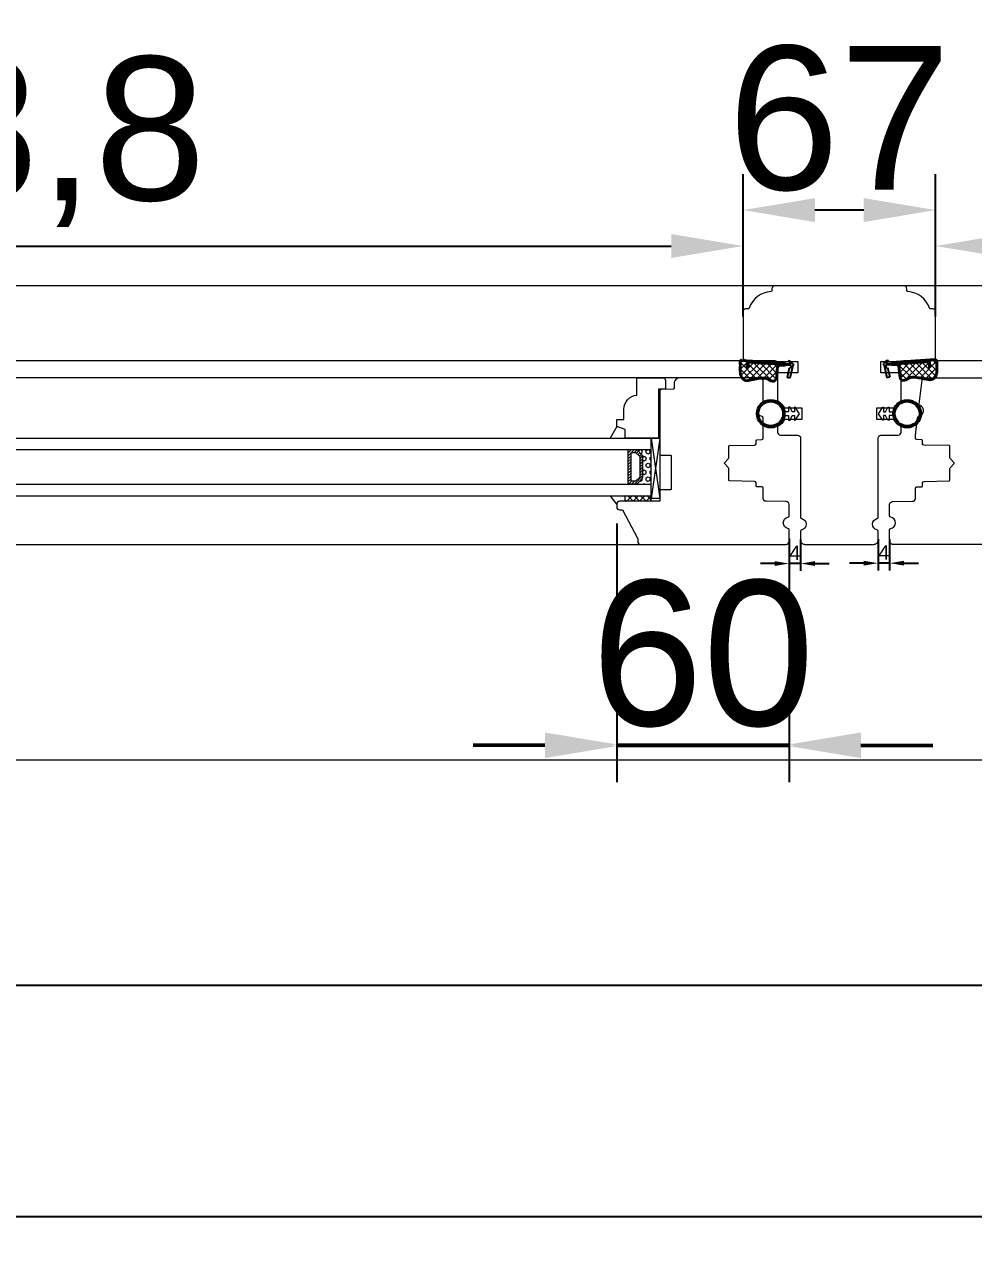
# Model space of a CAD drawing. Header units: millimetres. Extents: x 0 to 182016, y 11 to 3710.
# Drawn here: x 51338.1 to 51668.4, y 397.1 to 824.6 of the extents above; entities that cross this region are included whole.
import ezdxf

# ---------------------------------------------------------------- set-up
doc = ezdxf.new("R2010")
doc.units = ezdxf.units.MM
for name, color, linetype, lineweight in [('Matmenys', 10, 'Continuous', 20), ('OTHER', 251, 'Continuous', 13), ('Stakta', 7, 'Continuous', 25), ('Testinės profilio linijos', 7, 'Continuous', 5)]:
    doc.layers.add(name, color=color, linetype=linetype, lineweight=lineweight)
doc.layers.add('Stiklo paketas', color=7, linetype='Continuous')
doc.styles.get("Standard").update_dxf_attribs({"font": 'arial.ttf'})
doc.dimstyles.new('2', dxfattribs={"dimscale": 2, "dimtxt": 2.5, "dimasz": 2.5, "dimexe": 1.25, "dimexo": 0.625, "dimtad": 1, "dimtxsty": 'Standard', "dimcen": 2.5, "dimadec": 0, "dimazin": 0, "dimtfac": 1, "dimtmove": 0, "dimatfit": 3, "dimfxl": 1, "dimarcsym": 0})
doc.dimstyles.new('Padidinti matmenys', dxfattribs={"dimscale": 10, "dimtxt": 5, "dimasz": 2.5, "dimexe": 1.25, "dimexo": 0.625, "dimtad": 1, "dimdec": 1, "dimtxsty": 'Standard', "dimcen": 2.5, "dimadec": 0, "dimazin": 0, "dimtfac": 1, "dimtdec": 1, "dimtmove": 0, "dimatfit": 3, "dimfxl": 1, "dimarcsym": 0})

# ---------------------------------------------------------------- blocks, each defined once
blk = doc.blocks.new('*D1500')
at = {"color": 0, "lineweight": -2, "transparency": 16777216}
for p, q in [((51039.49, 730.85), (51039.49, 759.98)), ((51588.25, 730.85), (51588.25, 759.98)), ((51064.49, 747.48), (51563.25, 747.48))]:
    blk.add_line(p, q, dxfattribs=at)
at = {"color": 0, "transparency": 16777216}
for points in [[(51064.49, 751.65), (51064.49, 743.31), (51039.49, 747.48)], [(51563.25, 751.65), (51563.25, 743.31), (51588.25, 747.48)]]:
    blk.add_solid(points, dxfattribs=at)
at = {"layer": 'Defpoints', "color": 0, "transparency": 16777216}
for p in [(51588.25, 747.48), (51039.49, 724.6), (51588.25, 724.6)]:
    blk.add_point(p, dxfattribs=at)
at = {"color": 0, "lineweight": 5, "transparency": 16777216, "insert": (51313.87, 783.78), "char_height": 50, "attachment_point": 5}
blk.add_mtext('548,8', dxfattribs=at)
blk = doc.blocks.new('*D1643')
at = {"color": 0, "lineweight": -2, "transparency": 16777216}
for p, q in [((49726, 637.36), (49726, 477.68)), ((52285.98, 637.36), (52285.98, 477.68)), ((49751, 490.18), (52260.98, 490.18))]:
    blk.add_line(p, q, dxfattribs=at)
at = {"color": 0, "transparency": 16777216}
for points in [[(49751, 494.35), (49751, 486.02), (49726, 490.18)], [(52260.98, 494.35), (52260.98, 486.02), (52285.98, 490.18)]]:
    blk.add_solid(points, dxfattribs=at)
at = {"layer": 'Defpoints', "color": 0, "transparency": 16777216}
for p in [(49726, 643.61), (52285.98, 643.61), (52285.98, 490.18)]:
    blk.add_point(p, dxfattribs=at)
at = {"color": 0, "lineweight": 5, "transparency": 16777216, "insert": (51005.99, 521.96), "char_height": 50, "attachment_point": 5}
blk.add_mtext('2560', dxfattribs=at)
blk = doc.blocks.new('*D1647')
at = {"color": 0, "lineweight": -2, "transparency": 16777216}
for p, q in [((49682.7, 562.36), (49682.7, 397.12)), ((52329.28, 562.36), (52329.28, 397.12)), ((49707.7, 409.62), (52304.28, 409.62))]:
    blk.add_line(p, q, dxfattribs=at)
at = {"color": 0, "transparency": 16777216}
for points in [[(49707.7, 413.78), (49707.7, 405.45), (49682.7, 409.62)], [(52304.28, 413.78), (52304.28, 405.45), (52329.28, 409.62)]]:
    blk.add_solid(points, dxfattribs=at)
at = {"layer": 'Defpoints', "color": 0, "transparency": 16777216}
for p in [(49682.7, 568.61), (52329.28, 568.61), (52329.28, 409.62)]:
    blk.add_point(p, dxfattribs=at)
at = {"color": 0, "lineweight": 5, "transparency": 16777216, "insert": (51005.99, 445.91), "char_height": 50, "attachment_point": 5}
blk.add_mtext('2646,6', dxfattribs=at)
blk = doc.blocks.new('*D1650')
at = {"color": 0, "lineweight": -2, "transparency": 16777216}
for p, q in [((51544.25, 650.86), (51544.25, 561.47)), ((51604.25, 640.61), (51604.25, 561.47)), ((51519.25, 573.97), (51494.25, 573.97)), ((51604.25, 573.97), (51544.25, 573.97)), ((51629.25, 573.97), (51654.25, 573.97))]:
    blk.add_line(p, q, dxfattribs=at)
at = {"color": 0, "transparency": 16777216}
for points in [[(51519.25, 578.13), (51519.25, 569.8), (51544.25, 573.97)], [(51629.25, 578.13), (51629.25, 569.8), (51604.25, 573.97)]]:
    blk.add_solid(points, dxfattribs=at)
at = {"layer": 'Defpoints', "color": 0, "transparency": 16777216}
for p in [(51544.25, 657.11), (51604.25, 646.86), (51544.25, 573.97)]:
    blk.add_point(p, dxfattribs=at)
at = {"color": 0, "lineweight": 5, "transparency": 16777216, "insert": (51574.25, 605.75), "char_height": 50, "attachment_point": 5}
blk.add_mtext('60', dxfattribs=at)
blk = doc.blocks.new('*D1651')
at = {"layer": 'Defpoints', "color": 0, "transparency": 16777216}
for p in [(51604.25, 646.86), (51608.25, 646.61), (51604.25, 636.93)]:
    blk.add_point(p, dxfattribs=at)
at = {"layer": 'Matmenys', "color": 0, "lineweight": -2, "transparency": 16777216}
for p, q in [((51604.25, 645.61), (51604.25, 634.43)), ((51608.25, 645.36), (51608.25, 634.43)), ((51599.25, 636.93), (51594.25, 636.93)), ((51608.25, 636.93), (51604.25, 636.93)), ((51613.25, 636.93), (51618.25, 636.93))]:
    blk.add_line(p, q, dxfattribs=at)
at = {"layer": 'Matmenys', "color": 0, "transparency": 16777216}
for points in [[(51599.25, 637.77), (51599.25, 636.1), (51604.25, 636.93)], [(51613.25, 637.77), (51613.25, 636.1), (51608.25, 636.93)]]:
    blk.add_solid(points, dxfattribs=at)
at = {"layer": 'Matmenys', "color": 0, "lineweight": 5, "transparency": 16777216, "insert": (51606.25, 640.68), "char_height": 5, "attachment_point": 5}
blk.add_mtext('4', dxfattribs=at)
blk = doc.blocks.new('*D1652')
at = {"layer": 'Defpoints', "color": 0, "transparency": 16777216}
for p in [(51635.25, 646.63), (51639.25, 646.63), (51635.25, 637.07)]:
    blk.add_point(p, dxfattribs=at)
at = {"layer": 'Matmenys', "color": 0, "lineweight": -2, "transparency": 16777216}
for p, q in [((51635.25, 645.38), (51635.25, 634.57)), ((51639.25, 645.38), (51639.25, 634.57)), ((51630.25, 637.07), (51625.25, 637.07)), ((51639.25, 637.07), (51635.25, 637.07)), ((51644.25, 637.07), (51649.25, 637.07))]:
    blk.add_line(p, q, dxfattribs=at)
at = {"layer": 'Matmenys', "color": 0, "transparency": 16777216}
for points in [[(51630.25, 637.9), (51630.25, 636.23), (51635.25, 637.07)], [(51644.25, 637.9), (51644.25, 636.23), (51639.25, 637.07)]]:
    blk.add_solid(points, dxfattribs=at)
at = {"layer": 'Matmenys', "color": 0, "transparency": 16777216, "insert": (51637.25, 640.82), "char_height": 5, "attachment_point": 5}
blk.add_mtext('4', dxfattribs=at)
blk = doc.blocks.new('*D2065')
at = {"color": 0, "lineweight": -2, "transparency": 16777216}
for p, q in [((51588.25, 722.9), (51588.25, 772.48)), ((51655.25, 722.9), (51655.25, 772.48)), ((51630.25, 759.98), (51613.25, 759.98))]:
    blk.add_line(p, q, dxfattribs=at)
at = {"color": 0, "transparency": 16777216}
for points in [[(51613.25, 764.15), (51613.25, 755.81), (51588.25, 759.98)], [(51630.25, 764.15), (51630.25, 755.81), (51655.25, 759.98)]]:
    blk.add_solid(points, dxfattribs=at)
at = {"layer": 'Defpoints', "color": 0, "transparency": 16777216}
for p in [(51588.25, 759.98), (51588.25, 716.65), (51655.25, 716.65)]:
    blk.add_point(p, dxfattribs=at)
at = {"color": 0, "lineweight": 5, "transparency": 16777216, "insert": (51621.75, 791.76), "char_height": 50, "attachment_point": 5}
blk.add_mtext('67', dxfattribs=at)
blk = doc.blocks.new('*D1653')
at = {"color": 0, "lineweight": -2, "transparency": 16777216}
for p, q in [((51544.25, 650.37), (51544.25, 560.88)), ((51604.25, 638.36), (51604.25, 560.88)), ((51519.25, 573.38), (51494.25, 573.38)), ((51544.25, 573.38), (51604.25, 573.38)), ((51629.25, 573.38), (51654.25, 573.38))]:
    blk.add_line(p, q, dxfattribs=at)
at = {"color": 0, "transparency": 16777216}
for points in [[(51519.25, 577.55), (51519.25, 569.22), (51544.25, 573.38)], [(51629.25, 577.55), (51629.25, 569.22), (51604.25, 573.38)]]:
    blk.add_solid(points, dxfattribs=at)
at = {"layer": 'Defpoints', "color": 0, "transparency": 16777216}
for p in [(51544.25, 656.62), (51604.25, 644.61), (51604.25, 573.38)]:
    blk.add_point(p, dxfattribs=at)
at = {"color": 0, "lineweight": 5, "transparency": 16777216, "insert": (51574.25, 605.16), "char_height": 50, "attachment_point": 5}
blk.add_mtext('60', dxfattribs=at)
blk = doc.blocks.new('*D1654')
at = {"color": 0, "lineweight": -2, "transparency": 16777216}
for p, q in [((51655.25, 730.85), (51655.25, 759.98)), ((52204.02, 730.85), (52204.02, 759.98)), ((51680.25, 747.48), (52179.02, 747.48))]:
    blk.add_line(p, q, dxfattribs=at)
at = {"color": 0, "transparency": 16777216}
for points in [[(51680.25, 751.65), (51680.25, 743.31), (51655.25, 747.48)], [(52179.02, 751.65), (52179.02, 743.31), (52204.02, 747.48)]]:
    blk.add_solid(points, dxfattribs=at)
at = {"layer": 'Defpoints', "color": 0, "transparency": 16777216}
for p in [(52204.02, 747.48), (51655.25, 724.6), (52204.02, 724.6)]:
    blk.add_point(p, dxfattribs=at)
at = {"color": 0, "lineweight": 5, "transparency": 16777216, "insert": (51929.63, 783.78), "char_height": 50, "attachment_point": 5}
blk.add_mtext('548,8', dxfattribs=at)

msp = doc.modelspace()

# ---------------------------------------------------------------- hatches: boundary and pattern name
at = {"lineweight": 0}
h = msp.add_hatch(dxfattribs=at)
h.set_pattern_fill('JIS_WOOD', color=256, angle=90, style=0)
h.set_pattern_definition([(45, (32270.0037, -12242.8024), (0.5, -0.5), [])])
h.paths.add_polyline_path([(51553.2524988, 674.6059121), (51553.2524988, 666.6059121), (51551.2524988, 664.6059121), (51548.2524988, 664.6059121), (51548.2347654, 676.6424947), (51551.2524988, 676.6059121)])
h.paths.add_polyline_path([(51552.2524988, 667.0201257), (51552.2524988, 674.1916986), (51550.8382852, 675.6059121), (51549.2524988, 675.6059121), (51549.2524988, 665.6059121), (51550.8382852, 665.6059121)], flags=16)
h = msp.add_hatch(dxfattribs=at)
h.set_pattern_fill('HEX', color=256, scale=0.25, angle=90, style=0)
h.set_pattern_definition([(90, (32270.0037, -12242.8024), (1.374815, -4e-16), [0.79375, -1.5875]), (330, (32270.0037, -12242.8024), (-0.6874075, -1.190624716), [0.79375, -1.5875]), (30, (32270.0037, -12242.0086), (0.6874075, -1.190624716), [0.79375, -1.5875])])
h.paths.add_polyline_path([(51556.2524988, 664.6059121), (51551.2524988, 664.6059121), (51553.2524988, 666.6059121), (51553.2524988, 674.6059121), (51551.2524988, 676.6059121), (51556.2524988, 676.6066212)])
at = {"lineweight": 0, "ltscale": 0.5}
h = msp.add_hatch(dxfattribs=at)
h.set_pattern_fill('ANSI37', color=256, scale=0.5, angle=90, style=0)
h.set_pattern_definition([(135, (50613.7747, 658.6066), (-1.122532, -1.122532), []), (225, (50613.7747, 658.6066), (1.122532, -1.122532), [])])
h.paths.add_polyline_path([(51547.2524988, 660.6066212), (51556.2524988, 660.6066212), (51556.2524988, 658.6066212), (51547.2524988, 658.6066212)])
at = {"layer": 'Matmenys'}
h = msp.add_hatch(dxfattribs=at)
h.set_pattern_fill('ANSI37', color=252, scale=0.5, angle=-180, style=0)
h.set_pattern_definition([(225, (-208703.1306, -1098775.0854), (1.1225320151, -1.1225320151), []), (315, (-208703.1306, -1098775.0854), (1.1225320151, 1.1225320151), [])])
edge = h.paths.add_edge_path()
edge.add_arc((51590.1666506, 706.726351), 0.1, 86.410654388, 176.410654388)
edge.add_line((51590.0668468, 706.7326115), (51589.9697636, 705.1849258))
edge.add_arc((51589.720254, 705.200577), 0.25, 176.410654388, 356.410654388, ccw=False)
edge.add_line((51589.4707444, 705.2162282), (51589.5991301, 707.2629332))
edge.add_arc((51589.6989339, 707.2566727), 0.1, 86.410654381, 176.410654388, ccw=False)
edge.add_line((51589.7051944, 707.3564765), (51589.7099393, 707.4321195))
edge.add_line((51589.7099393, 707.4321195), (51587.7281384, 707.5564339))
edge.add_spline(control_points=[(51587.7281384, 707.5564339), (51587.6489799, 707.5446315), (51587.5789883, 707.533456), (51587.4952375, 707.5116621), (51587.4716732, 707.5022763), (51587.4477901, 707.4895814), (51587.4397305, 707.4833321), (51587.4152427, 707.4577433), (51587.3963498, 707.4285063), (51587.3626465, 707.3241865), (51587.3495245, 707.2512543), (51587.3298224, 706.9982713), (51587.3403207, 706.7844372), (51587.3596489, 706.3419587), (51587.3641242, 706.1226299), (51587.3652004, 705.702739), (51587.3621684, 705.4996528), (51587.349458, 704.9094455), (51587.3362816, 704.5413954), (51587.3365433, 703.7882139), (51587.3550396, 703.4114641), (51587.4582259, 702.8183596), (51587.51812, 702.5907887), (51587.6711556, 702.1936875), (51587.753905, 702.0218998), (51587.9579051, 701.6807321), (51588.07802, 701.5145294), (51588.3454651, 701.2233697), (51588.4931387, 701.0997897), (51588.7743233, 700.9400709), (51588.9096195, 700.892517), (51589.2109183, 700.832912), (51589.3745183, 700.8222087), (51589.9591151, 700.8359526), (51590.4230307, 700.9307068), (51591.3155268, 701.1024491), (51591.7426071, 701.1861437), (51592.8209557, 701.39733), (51593.4790063, 701.531064), (51594.4721082, 701.65599), (51594.7757093, 701.6864839), (51595.397753, 701.7108193), (51595.713657, 701.7032786), (51596.2628652, 701.6183943), (51596.4989487, 701.5570556), (51596.8996001, 701.3845953), (51597.0582326, 701.2897468), (51597.3568914, 701.1054785), (51597.4983486, 701.0156209), (51597.8001315, 700.8595379), (51597.9651842, 700.7895677), (51598.3303059, 700.6698365), (51598.531256, 700.626834), (51598.8706727, 700.6029353), (51599.0126581, 700.6161411), (51599.2078788, 700.6761803), (51599.2732066, 700.7129205), (51599.39993, 700.8214696), (51599.4591078, 700.8935358), (51599.6161854, 701.1576234), (51599.6976851, 701.3987316), (51599.8143024, 701.9491426), (51599.8508339, 702.2573377), (51599.9041053, 702.8535555), (51599.9233278, 703.1411065), (51599.9666872, 703.6715964), (51599.9888234, 703.9198548), (51600.0250378, 704.3246571), (51600.0391242, 704.4820605), (51600.0672463, 704.8059928), (51600.0822824, 704.9843101), (51600.1505673, 705.2871771), (51600.1862024, 705.4049991), (51600.2817991, 705.6174779), (51600.3349461, 705.7113927), (51600.4535868, 705.8565865), (51600.509209, 705.9116046), (51600.6329762, 706.0006966), (51600.6966033, 706.033576), (51600.8154673, 706.0817441), (51600.8725444, 706.0986254), (51600.9731248, 706.1245693), (51601.0175204, 706.1342869), (51601.0585167, 706.1433228)], knot_values=[0, 0, 0, 0, 0.2245066002, 0.2245066002, 0.377043448, 0.377043448, 0.5295802957, 0.5295802957, 0.8082977366, 0.8082977366, 1.0870151774, 1.0870151774, 1.6244414062, 1.6244414062, 2.161867635, 2.161867635, 2.6992938638, 2.6992938638, 3.7741463214, 3.7741463214, 5.0334406395, 5.0334406395, 5.8656302806, 5.8656302806, 6.5060139406, 6.5060139406, 7.1463976006, 7.1463976006, 7.7996240151, 7.7996240151, 8.3563201169, 8.3563201169, 8.9130162187, 8.9130162187, 10.239934143, 10.239934143, 11.5668520673, 11.5668520673, 13.5970761059, 13.5970761059, 14.4582175179, 14.4582175179, 15.3193589298, 15.3193589298, 15.9856015553, 15.9856015553, 16.5061017172, 16.5061017172, 17.0266018791, 17.0266018791, 17.547102041, 17.547102041, 18.1672448488, 18.1672448488, 18.7176261004, 18.7176261004, 19.1465766047, 19.1465766047, 19.5755271091, 19.5755271091, 20.3898249977, 20.3898249977, 21.2041228863, 21.2041228863, 21.9655448497, 21.9655448497, 22.7269668131, 22.7269668131, 23.2229068178, 23.2229068178, 23.7188468224, 23.7188468224, 24.0184411081, 24.0184411081, 24.2549295987, 24.2549295987, 24.4119994701, 24.4119994701, 24.5501072405, 24.5501072405, 24.6882150108, 24.6882150108, 24.8099116426, 24.8099116426, 24.8099116426, 24.8099116426], degree=3, periodic=0)
edge.add_line((51601.0585167, 706.1433228), (51590.1729111, 706.8261549))
h = msp.add_hatch(dxfattribs=at)
h.set_pattern_fill('ANSI37', color=252, scale=0.5, angle=-180, style=0)
h.set_pattern_definition([(225, (-208049.3853, -1098775.0854), (1.1225320151, -1.1225320151), []), (315, (-208049.3853, -1098775.0854), (1.1225320151, 1.1225320151), [])])
edge = h.paths.add_edge_path()
edge.add_arc((51652.6640518, 706.9121975), 0.1, 363.589345612, 453.589345612, ccw=False)
edge.add_line((51652.7638556, 706.918458), (51652.8609388, 705.3707722))
edge.add_arc((51653.1104484, 705.3864235), 0.25, 183.589345612, 363.589345612)
edge.add_line((51653.359958, 705.4020747), (51653.2315723, 707.4487796))
edge.add_arc((51653.1317685, 707.4425191), 0.1, 363.589345612, 453.589345619)
edge.add_line((51653.125508, 707.542323), (51653.1207631, 707.617966))
edge.add_line((51653.1207631, 707.617966), (51655.1025639, 707.7422804))
edge.add_spline(control_points=[(51655.1025639, 707.7422804), (51655.1817224, 707.730478), (51655.2517141, 707.7193025), (51655.3354649, 707.6975086), (51655.3590292, 707.6881227), (51655.3829122, 707.6754279), (51655.3909719, 707.6691786), (51655.4154597, 707.6435898), (51655.4343526, 707.6143528), (51655.4680559, 707.510033), (51655.4811778, 707.4371008), (51655.50088, 707.1841178), (51655.4903817, 706.9702836), (51655.4710535, 706.5278052), (51655.4665782, 706.3084763), (51655.465502, 705.8885854), (51655.468534, 705.6854993), (51655.4812444, 705.0952919), (51655.4944208, 704.7272418), (51655.4941591, 703.9740604), (51655.4756628, 703.5973105), (51655.3724765, 703.0042061), (51655.3125824, 702.7766351), (51655.1595468, 702.3795339), (51655.0767974, 702.2077463), (51654.8727972, 701.8665785), (51654.7526824, 701.7003759), (51654.4852373, 701.4092161), (51654.3375636, 701.2856361), (51654.0563791, 701.1259174), (51653.9210829, 701.0783634), (51653.619784, 701.0187585), (51653.456184, 701.0080552), (51652.8715872, 701.021799), (51652.4076716, 701.1165533), (51651.5151755, 701.2882955), (51651.0880953, 701.3719901), (51650.0097467, 701.5831764), (51649.3516961, 701.7169105), (51648.3585942, 701.8418365), (51648.054993, 701.8723304), (51647.4329494, 701.8966658), (51647.1170454, 701.8891251), (51646.5678371, 701.8042407), (51646.3317537, 701.7429021), (51645.9311023, 701.5704418), (51645.7724698, 701.4755933), (51645.473811, 701.2913249), (51645.3323538, 701.2014674), (51645.0305709, 701.0453843), (51644.8655182, 700.9754142), (51644.5003964, 700.855683), (51644.2994463, 700.8126804), (51643.9600297, 700.7887817), (51643.8180442, 700.8019875), (51643.6228236, 700.8620268), (51643.5574957, 700.898767), (51643.4307724, 701.0073161), (51643.3715946, 701.0793822), (51643.214517, 701.3434698), (51643.1330173, 701.5845781), (51643.0164, 702.1349891), (51642.9798685, 702.4431842), (51642.926597, 703.039402), (51642.9073746, 703.326953), (51642.8640151, 703.8574428), (51642.8418789, 704.1057013), (51642.8056646, 704.5105036), (51642.7915782, 704.6679069), (51642.7634561, 704.9918393), (51642.74842, 705.1701565), (51642.680135, 705.4730236), (51642.6445, 705.5908456), (51642.5489032, 705.8033244), (51642.4957563, 705.8972392), (51642.3771156, 706.0424329), (51642.3214934, 706.0974511), (51642.1977261, 706.186543), (51642.1340991, 706.2194224), (51642.015235, 706.2675906), (51641.958158, 706.2844718), (51641.8575776, 706.3104158), (51641.813182, 706.3201333), (51641.7721857, 706.3291693)], knot_values=[0, 0, 0, 0, 0.2245066002, 0.2245066002, 0.377043448, 0.377043448, 0.5295802957, 0.5295802957, 0.8082977366, 0.8082977366, 1.0870151774, 1.0870151774, 1.6244414062, 1.6244414062, 2.161867635, 2.161867635, 2.6992938638, 2.6992938638, 3.7741463214, 3.7741463214, 5.0334406395, 5.0334406395, 5.8656302806, 5.8656302806, 6.5060139406, 6.5060139406, 7.1463976006, 7.1463976006, 7.7996240151, 7.7996240151, 8.3563201169, 8.3563201169, 8.9130162187, 8.9130162187, 10.239934143, 10.239934143, 11.5668520673, 11.5668520673, 13.5970761059, 13.5970761059, 14.4582175179, 14.4582175179, 15.3193589298, 15.3193589298, 15.9856015553, 15.9856015553, 16.5061017172, 16.5061017172, 17.0266018791, 17.0266018791, 17.547102041, 17.547102041, 18.1672448488, 18.1672448488, 18.7176261004, 18.7176261004, 19.1465766047, 19.1465766047, 19.5755271091, 19.5755271091, 20.3898249977, 20.3898249977, 21.2041228863, 21.2041228863, 21.9655448497, 21.9655448497, 22.7269668131, 22.7269668131, 23.2229068178, 23.2229068178, 23.7188468224, 23.7188468224, 24.0184411081, 24.0184411081, 24.2549295987, 24.2549295987, 24.4119994701, 24.4119994701, 24.5501072405, 24.5501072405, 24.6882150108, 24.6882150108, 24.8099116426, 24.8099116426, 24.8099116426, 24.8099116426], degree=3, periodic=0)
edge.add_line((51641.7721857, 706.3291693), (51652.6577913, 707.0120013))

# ---------------------------------------------------------------- linework, layer by layer
at = {"color": 1}
for p, q in [((51587.6838982, 707.853154), (51603.0087136, 706.8918593)), ((51587.7281384, 707.5564339), (51602.9630832, 706.6007766)), ((51601.1230895, 705.8503546), (51602.8835407, 705.7399251)), ((51655.1468042, 708.0390004), (51639.8219888, 707.0777057)), ((51655.1025639, 707.7422804), (51639.8676192, 706.7866231)), ((51641.7076129, 706.0362011), (51639.9471616, 705.9257716))]:
    msp.add_line(p, q, dxfattribs=at)
for p, q in [((51589.5991301, 707.2629332), (51589.4707444, 705.2162282)), ((51589.7051944, 707.3564765), (51589.7099393, 707.4321195)), ((51604.9634583, 706.3993565), (51589.7051944, 707.3564765)), ((51590.0668468, 706.7326115), (51589.9697636, 705.1849258)), ((51605.0066762, 705.8956628), (51590.1729111, 706.8261549)), ((51604.6603857, 707.420201), (51603.912745, 707.467099)), ((51603.912745, 707.467099), (51604.9634583, 706.3993565)), ((51605.5121386, 705.8639561), (51604.5286921, 701.5168657)), ((51604.6603857, 707.420201), (51605.690727, 706.3537364)), ((51605.0066762, 705.8956628), (51604.7694814, 704.8471996)), ((51605.6594245, 705.8547172), (51605.5121386, 705.8639561)), ((51605.690727, 706.3537364), (51605.6594245, 705.8547172)), ((51638.1703167, 707.6060475), (51637.1399754, 706.5395828)), ((51637.1399754, 706.5395828), (51637.1712778, 706.0405636)), ((51637.1712778, 706.0405636), (51637.3185637, 706.0498026)), ((51637.3185637, 706.0498026), (51638.3020103, 701.7027121)), ((51637.8240262, 706.0815092), (51652.6577913, 707.0120013)), ((51637.8240262, 706.0815092), (51638.061221, 705.033046)), ((51638.9179573, 707.6529455), (51637.8672441, 706.5852029)), ((51637.8672441, 706.5852029), (51653.125508, 707.542323)), ((51638.1703167, 707.6060475), (51638.9179573, 707.6529455)), ((51652.7638556, 706.918458), (51652.8609388, 705.3707722)), ((51653.125508, 707.542323), (51653.1207631, 707.617966)), ((51653.2315723, 707.4487796), (51653.359958, 705.4020747)), ((51604.2818054, 704.957527), (51603.5533402, 701.7375205)), ((51604.5286921, 701.5168657), (51603.5533402, 701.7375205)), ((51604.7694814, 704.8471996), (51604.2818054, 704.957527)), ((51638.061221, 705.033046), (51638.548897, 705.1433735)), ((51638.3020103, 701.7027121), (51639.2773622, 701.9233669)), ((51638.548897, 705.1433735), (51639.2773622, 701.9233669))]:
    msp.add_line(p, q)
at = {"lineweight": 0}
for p, q in [((51544.2524988, 684.6066212), (51541.9658337, 680.6066212)), ((51556.2524988, 680.6059121), (51559.2524988, 659.6059121)), ((51559.2524988, 680.6059121), (51556.2524988, 659.6059121)), ((51544.2524988, 657.6066212), (51541.9658337, 660.6066212)), ((51547.2524988, 658.6066212), (51547.2524988, 660.6066212)), ((51556.2524988, 658.6066212), (51556.2524988, 661.6066212))]:
    msp.add_line(p, q, dxfattribs=at)
at = {"lineweight": 5}
msp.add_line((49682.698014, 568.6066212), (52329.27919, 568.6066212), dxfattribs=at)
at = {"lineweight": 0}
msp.add_lwpolyline([(51551.2524988, 695.6066212), (51551.2524988, 701.6066212), (51560.2524988, 701.6066212, -0.4142135624), (51561.2524988, 700.6066212), (51561.2524988, 697.6066212), (51558.7524988, 697.6066212), (51558.7524988, 680.6066212), (51547.2524988, 680.6066212), (51547.2524988, 683.6066212), (51544.2524988, 684.6066212), (51544.2524988, 687.1066212), (51546.7524988, 687.1066212), (51546.7524988, 690.631684, -0.3851703882), (51551.2524988, 695.6066212)], format="xyb", dxfattribs=at)
for points in [[(51559.2524988, 680.6059121), (51559.2524988, 659.6059121), (51556.2524988, 659.6059121), (51556.2524988, 680.6059121)], [(51553.2524988, 674.6059121), (51553.2524988, 666.6059121), (51551.2524988, 664.6059121), (51548.2524988, 664.6059121), (51548.2524988, 676.6059121), (51551.2524988, 676.6059121)], [(51552.2524988, 674.1916986), (51552.2524988, 667.0201257), (51550.8382852, 665.6059121), (51549.2524988, 665.6059121), (51549.2524988, 675.6059121), (51550.8382852, 675.6059121)]]:
    msp.add_lwpolyline(points, close=True, dxfattribs=at)
at = {"color": 18, "linetype": 'ByBlock', "true_color": 0x000000}
for centre, radius in [((51597.8599846, 689.1055557), 4.85), ((51597.8599846, 689.1055557), 4.25), ((51645.3574273, 689.0967907), 4.85), ((51645.3574273, 689.0967907), 4.25)]:
    msp.add_circle(centre, radius, dxfattribs=at)
for centre, radius, start, end in [((51589.6989339, 707.2566727), 0.1, 86.410654387, 176.410654391), ((51590.1666506, 706.726351), 0.1, 86.410654387, 176.410654391), ((51652.6640518, 706.9121975), 0.1, 3.589345609, 93.589345616), ((51653.1104484, 705.3864235), 0.25, 183.589345609, 3.589345609), ((51653.1317685, 707.4425191), 0.1, 3.589345609, 93.589345616), ((51589.720254, 705.200577), 0.25, 176.410654391, 356.410654391)]:
    msp.add_arc(centre, radius, start, end)
at = {"color": 1}
for points in [[(51587.6838982, 707.853154), (51587.3223978, 707.7626572), (51587.052857, 706.4887987), (51587.5412463, 701.7964257), (51588.5844441, 700.7064195), (51590.7479159, 700.6878031), (51592.4459557, 701.018177), (51594.6113966, 701.3650933), (51596.6481183, 701.1656646), (51597.476363, 700.6894956), (51599.3309032, 700.4092322), (51600.2233491, 703.1214108), (51600.3505166, 704.6002864), (51600.468488, 705.2875542), (51600.7706937, 705.7294396), (51601.1230895, 705.8503546)], [(51655.1468042, 708.0390004), (51655.5083045, 707.9485037), (51655.7778454, 706.6746452), (51655.2894561, 701.9822722), (51654.2462583, 700.892266), (51652.0827864, 700.8736495), (51650.3847466, 701.2040235), (51648.2193058, 701.5509398), (51646.1825841, 701.351511), (51645.3543393, 700.875342), (51643.4997992, 700.5950787), (51642.6073533, 703.3072572), (51642.4801857, 704.7861328), (51642.3622144, 705.4734007), (51642.0600087, 705.9152861), (51641.7076129, 706.0362011)]]:
    msp.add_spline(points, degree=3, dxfattribs=at)
for points in [[(51587.7281384, 707.5564339), (51587.6489799, 707.5446315), (51587.5789883, 707.533456), (51587.4952375, 707.5116621), (51587.4716732, 707.5022763), (51587.4477901, 707.4895814), (51587.4397305, 707.4833321), (51587.4152427, 707.4577433), (51587.3963498, 707.4285063), (51587.3626465, 707.3241865), (51587.3495245, 707.2512543), (51587.3298224, 706.9982713), (51587.3403207, 706.7844372), (51587.3596489, 706.3419587), (51587.3641242, 706.1226299), (51587.3652004, 705.702739), (51587.3621684, 705.4996528), (51587.349458, 704.9094455), (51587.3362816, 704.5413954), (51587.3365433, 703.7882139), (51587.3550396, 703.4114641), (51587.4582259, 702.8183596), (51587.51812, 702.5907887), (51587.6711556, 702.1936875), (51587.753905, 702.0218998), (51587.9579051, 701.6807321), (51588.07802, 701.5145294), (51588.3454651, 701.2233697), (51588.4931387, 701.0997897), (51588.7743233, 700.9400709), (51588.9096195, 700.892517), (51589.2109183, 700.832912), (51589.3745183, 700.8222087), (51589.9591151, 700.8359526), (51590.4230307, 700.9307068), (51591.3155268, 701.1024491), (51591.7426071, 701.1861437), (51592.8209557, 701.39733), (51593.4790063, 701.531064), (51594.4721082, 701.65599), (51594.7757093, 701.6864839), (51595.397753, 701.7108193), (51595.713657, 701.7032786), (51596.2628652, 701.6183943), (51596.4989487, 701.5570556), (51596.8996001, 701.3845953), (51597.0582326, 701.2897468), (51597.3568914, 701.1054785), (51597.4983486, 701.0156209), (51597.8001315, 700.8595379), (51597.9651842, 700.7895677), (51598.3303059, 700.6698365), (51598.531256, 700.626834), (51598.8706727, 700.6029353), (51599.0126581, 700.6161411), (51599.2078788, 700.6761803), (51599.2732066, 700.7129205), (51599.39993, 700.8214696), (51599.4591078, 700.8935358), (51599.6161854, 701.1576234), (51599.6976851, 701.3987316), (51599.8143024, 701.9491426), (51599.8508339, 702.2573377), (51599.9041053, 702.8535555), (51599.9233278, 703.1411065), (51599.9666872, 703.6715964), (51599.9888234, 703.9198548), (51600.0250378, 704.3246571), (51600.0391242, 704.4820605), (51600.0672463, 704.8059928), (51600.0822824, 704.9843101), (51600.1505673, 705.2871771), (51600.1862024, 705.4049991), (51600.2817991, 705.6174779), (51600.3349461, 705.7113927), (51600.4535868, 705.8565865), (51600.509209, 705.9116046), (51600.6329762, 706.0006966), (51600.6966033, 706.033576), (51600.8154673, 706.0817441), (51600.8725444, 706.0986254), (51600.9731248, 706.1245693), (51601.0175204, 706.1342869), (51601.0585167, 706.1433228)], [(51655.1025639, 707.7422804), (51655.1817224, 707.730478), (51655.2517141, 707.7193025), (51655.3354649, 707.6975086), (51655.3590292, 707.6881227), (51655.3829122, 707.6754279), (51655.3909719, 707.6691786), (51655.4154597, 707.6435898), (51655.4343526, 707.6143528), (51655.4680559, 707.510033), (51655.4811778, 707.4371008), (51655.50088, 707.1841178), (51655.4903817, 706.9702836), (51655.4710535, 706.5278052), (51655.4665782, 706.3084763), (51655.465502, 705.8885854), (51655.468534, 705.6854993), (51655.4812444, 705.0952919), (51655.4944208, 704.7272418), (51655.4941591, 703.9740604), (51655.4756628, 703.5973105), (51655.3724765, 703.0042061), (51655.3125824, 702.7766351), (51655.1595468, 702.3795339), (51655.0767974, 702.2077463), (51654.8727972, 701.8665785), (51654.7526824, 701.7003759), (51654.4852373, 701.4092161), (51654.3375636, 701.2856361), (51654.0563791, 701.1259174), (51653.9210829, 701.0783634), (51653.619784, 701.0187585), (51653.456184, 701.0080552), (51652.8715872, 701.021799), (51652.4076716, 701.1165533), (51651.5151755, 701.2882955), (51651.0880953, 701.3719901), (51650.0097467, 701.5831764), (51649.3516961, 701.7169105), (51648.3585942, 701.8418365), (51648.054993, 701.8723304), (51647.4329494, 701.8966658), (51647.1170454, 701.8891251), (51646.5678371, 701.8042407), (51646.3317537, 701.7429021), (51645.9311023, 701.5704418), (51645.7724698, 701.4755933), (51645.473811, 701.2913249), (51645.3323538, 701.2014674), (51645.0305709, 701.0453843), (51644.8655182, 700.9754142), (51644.5003964, 700.855683), (51644.2994463, 700.8126804), (51643.9600297, 700.7887817), (51643.8180442, 700.8019875), (51643.6228236, 700.8620268), (51643.5574957, 700.898767), (51643.4307724, 701.0073161), (51643.3715946, 701.0793822), (51643.214517, 701.3434698), (51643.1330173, 701.5845781), (51643.0164, 702.1349891), (51642.9798685, 702.4431842), (51642.926597, 703.039402), (51642.9073746, 703.326953), (51642.8640151, 703.8574428), (51642.8418789, 704.1057013), (51642.8056646, 704.5105036), (51642.7915782, 704.6679069), (51642.7634561, 704.9918393), (51642.74842, 705.1701565), (51642.680135, 705.4730236), (51642.6445, 705.5908456), (51642.5489032, 705.8033244), (51642.4957563, 705.8972392), (51642.3771156, 706.0424329), (51642.3214934, 706.0974511), (51642.1977261, 706.186543), (51642.1340991, 706.2194224), (51642.015235, 706.2675906), (51641.958158, 706.2844718), (51641.8575776, 706.3104158), (51641.813182, 706.3201333), (51641.7721857, 706.3291693)]]:
    msp.add_open_spline(points, degree=3, knots=[0, 0, 0, 0, 0.2245066002, 0.2245066002, 0.377043448, 0.377043448, 0.5295802957, 0.5295802957, 0.8082977366, 0.8082977366, 1.0870151774, 1.0870151774, 1.6244414062, 1.6244414062, 2.161867635, 2.161867635, 2.6992938638, 2.6992938638, 3.7741463214, 3.7741463214, 5.0334406395, 5.0334406395, 5.8656302806, 5.8656302806, 6.5060139406, 6.5060139406, 7.1463976006, 7.1463976006, 7.7996240151, 7.7996240151, 8.3563201169, 8.3563201169, 8.9130162187, 8.9130162187, 10.239934143, 10.239934143, 11.5668520673, 11.5668520673, 13.5970761059, 13.5970761059, 14.4582175179, 14.4582175179, 15.3193589298, 15.3193589298, 15.9856015553, 15.9856015553, 16.5061017172, 16.5061017172, 17.0266018791, 17.0266018791, 17.547102041, 17.547102041, 18.1672448488, 18.1672448488, 18.7176261004, 18.7176261004, 19.1465766047, 19.1465766047, 19.5755271091, 19.5755271091, 20.3898249977, 20.3898249977, 21.2041228863, 21.2041228863, 21.9655448497, 21.9655448497, 22.7269668131, 22.7269668131, 23.2229068178, 23.2229068178, 23.7188468224, 23.7188468224, 24.0184411081, 24.0184411081, 24.2549295987, 24.2549295987, 24.4119994701, 24.4119994701, 24.5501072405, 24.5501072405, 24.6882150108, 24.6882150108, 24.8099116426, 24.8099116426, 24.8099116426, 24.8099116426], dxfattribs=at)
at = {"layer": 'OTHER'}
for points in [[(51602.6631945, 688.4955295), (51604.0791033, 688.4955295), (51604.0791033, 686.8502481), (51604.6047855, 686.8502481), (51605.3481265, 688.4955295), (51606.1407461, 688.4955295), (51606.1407461, 686.8502481), (51606.3596369, 686.8502481), (51607.8625181, 689.1055557), (51606.3596369, 691.3608632), (51606.1407461, 691.3608632), (51606.1407461, 689.7155818), (51605.3481265, 689.7155818), (51604.6047855, 691.3608632), (51604.0791033, 691.3608632), (51604.0791033, 689.7155818), (51602.6631945, 689.7155818)], [(51640.5542174, 688.4867646), (51639.1383086, 688.4867646), (51639.1383086, 686.8414832), (51638.6126264, 686.8414832), (51637.8692855, 688.4867646), (51637.0766658, 688.4867646), (51637.0766658, 686.8414832), (51636.857775, 686.8414832), (51635.3548938, 689.0967907), (51636.857775, 691.3520982), (51637.0766658, 691.3520982), (51637.0766658, 689.7068169), (51637.8692855, 689.7068169), (51638.6126264, 691.3520982), (51639.1383086, 691.3520982), (51639.1383086, 689.7068169), (51640.5542174, 689.7068169)]]:
    msp.add_lwpolyline(points, dxfattribs=at)
at = {"layer": 'Stakta', "color": 18, "lineweight": 5, "true_color": 0x000000}
msp.add_line((50453.1218194, 643.6066212), (51552.5695715, 643.6066212), dxfattribs=at)
for points in [[(51633.7524988, 643.6066212, 0.4142135624), (51635.2524988, 645.1066212), (51635.2524988, 648.1571314, 0.3563939587), (51634.8524988, 648.6470294, -0.8164965809), (51634.8524988, 652.566213, 0.3563939587), (51635.2524988, 653.0561109), (51635.2524988, 680.61531, -0.4116598905), (51636.2437723, 681.6152719), (51642.2612253, 681.6677854, 0.4116598905), (51643.2524988, 682.6677473), (51643.2524988, 684.3011486, 0.2720281141), (51642.9958852, 684.7379129, -0.164173551), (51640.8471741, 687.1055557), (51634.7524988, 687.1055557), (51634.7524988, 691.1055557), (51640.8471741, 691.1055557, -0.164173551), (51642.9958852, 693.4731984, 0.2720281141), (51643.2524988, 693.9099627), (51643.2524988, 703.3066212), (51636.2524988, 703.3066212), (51636.2524988, 707.3066212), (51643.5299417, 707.3066212, -0.2023892741), (51644.2437723, 707.6152719), (51654.2612253, 707.7026929, 0.4116598905), (51655.2524988, 708.7026548), (51655.2524988, 724.5978562, 0.4116598905), (51654.2612253, 725.5978182), (51653.4691672, 725.6047303, -0.3199404334), (51653.1873441, 725.8093602, 0.3090857966), (51645.5380334, 731.5976435, -0.4001549105), (51645.2524988, 731.8972945), (51645.2524988, 732.6066212, 0.4142135624), (51644.2524988, 733.6066212), (51599.2524988, 733.6066212, 0.4142135624), (51598.2524988, 732.6066212), (51598.2524988, 731.8972945, -0.4001549105), (51597.9669642, 731.5976435, 0.3090857966), (51590.3176535, 725.8093602, -0.3199404334), (51590.0358304, 725.6047303), (51589.2437723, 725.5978182, 0.4116598905), (51588.2524988, 724.5978562), (51588.2524988, 708.7026548, 0.4116598905), (51589.2437723, 707.7026929), (51599.2612253, 707.6152719, -0.2023892741), (51599.9750559, 707.3066212), (51607.2524988, 707.3066212), (51607.2524988, 703.3066212), (51600.2524988, 703.3066212), (51600.2524988, 693.9099627, 0.2720281142), (51600.5091123, 693.4731984, -0.164173551), (51602.6578235, 691.1055557), (51608.7524988, 691.1055557), (51608.7524988, 687.1055557), (51602.6578235, 687.1055557, -0.164173551), (51600.5091123, 684.7379129, 0.2720281141), (51600.2524988, 684.3011486), (51600.2524988, 682.6677473, 0.4116598905), (51601.2437723, 681.6677854), (51607.2612253, 681.6152719, -0.4116598905), (51608.2524988, 680.61531), (51608.2524988, 653.0561109, 0.3563939587), (51608.6524988, 652.566213, -0.816496581), (51608.6524988, 648.6470294, 0.3563939587), (51608.2524988, 648.1571314), (51608.2524988, 645.1066212, 0.4142135624), (51609.7524988, 643.6066212)], [(51592.7524988, 663.9963278), (51592.7524988, 665.0494494, 0.4091108014), (51592.261225, 665.5493733), (51583.5472631, 665.7014761, -0.4091108014), (51583.2524988, 666.0014304), (51583.2524988, 670.0252503, 0.1989123674), (51583.1060522, 670.3788037), (51581.8403668, 671.6444892, -0.4142135624), (51581.8403668, 672.0687532), (51583.1060522, 673.3344386, 0.1989123674), (51583.2524988, 673.687992), (51583.2524988, 677.711812, -0.4091108014), (51583.5472631, 678.0117663), (51592.261225, 678.1638691, 0.4091108014), (51592.7524988, 678.6637929), (51592.7524988, 679.7169146, -0.4040262259), (51593.0420289, 680.0167318), (51594.7699485, 680.0770721, 0.4040262258), (51595.2524988, 680.5767675), (51595.2524988, 687.6571314, 0.3563939587), (51594.8524988, 688.1470294, -0.8164965809), (51594.8524988, 692.066213, 0.3563939587), (51595.2524988, 692.5561109), (51595.2524988, 700.6066212, 0.4142135624), (51594.2524988, 701.6066212), (51566.2524988, 701.6066212, 0.4142135624), (51564.2524988, 699.6066212), (51564.2524988, 697.9040145, -0.4116598905), (51563.9551168, 697.604026), (51559.7481355, 697.5673122, 0.4116598905), (51559.2524988, 697.0673312), (51559.2524988, 675.1371843, 0.4116598905), (51559.7481355, 674.6372033), (51562.9551168, 674.6092164, -0.4116598905), (51563.2524988, 674.3092278), (51563.2524988, 662.9040145, -0.4116598905), (51562.9551168, 662.604026), (51559.7481355, 662.5760391, 0.4116598905), (51559.2524988, 662.0760581), (51559.2524988, 658.6066212), (51545.2524988, 658.6066212, 0.4142135624), (51544.2524988, 657.6066212), (51544.2524988, 656.6153861, 0.4116598905), (51545.2437723, 655.6154242), (51546.2524988, 655.6066212), (51551.5110669, 645.716693, -0.1227845609), (51551.5695931, 645.4819572), (51551.5695931, 644.6066212, 0.4142135624), (51552.5695931, 643.6066212), (51603.2524988, 643.6066212, 0.4142135624), (51604.2524988, 644.6066212), (51604.2524988, 648.6571314, 0.3563939587), (51603.8524988, 649.1470294, -0.8164965809), (51603.8524988, 653.066213, 0.3563939587), (51604.2524988, 653.5561109), (51604.2524988, 657.5367682, 0.4116598905), (51603.2612253, 658.5367301), (51596.2437723, 658.5979705, -0.4116598905), (51595.2524988, 659.5979324), (51595.2524988, 663.1364578, 0.4040361542), (51594.7699485, 663.6361703), (51593.0420289, 663.6965106, -0.4040262258)]]:
    msp.add_lwpolyline(points, format="xyb", close=True, dxfattribs=at)
msp.add_lwpolyline([(51690.9354045, 643.6066212), (51640.2524988, 643.6066212, -0.4142135624), (51639.2524988, 644.6066212), (51639.2524988, 648.6571314, -0.3563939587), (51639.6524988, 649.1470294, 0.8164965809), (51639.6524988, 653.066213, -0.3563939587), (51639.2524988, 653.5561109), (51639.2524988, 657.5367682, -0.4116598905), (51640.2437723, 658.5367301), (51647.2612254, 658.5979705, 0.4116598905), (51648.2524988, 659.5979324), (51648.2524988, 663.1364578, -0.4040361542), (51648.7350491, 663.6361703), (51650.4629687, 663.6965106, 0.4040262258), (51650.7524988, 663.9963278), (51650.7524988, 665.0494494, -0.4091108014), (51651.2437726, 665.5493733), (51659.9577345, 665.7014761, 0.4091108014), (51660.2524988, 666.0014304), (51660.2524988, 670.0252503, -0.1989123674), (51660.3989454, 670.3788037), (51661.6646308, 671.6444892, 0.4142135624), (51661.6646308, 672.0687532), (51660.3989454, 673.3344386, -0.1989123674), (51660.2524988, 673.687992), (51660.2524988, 677.711812, 0.4091108014), (51659.9577345, 678.0117663), (51651.2437726, 678.1638691, -0.4091108014), (51650.7524988, 678.6637929), (51650.7524988, 679.7169146, 0.4040262258), (51650.4629687, 680.0167318), (51648.7350491, 680.0770721, -0.4040262258), (51648.2524988, 680.5767675), (51648.2524988, 681.5454586, -0.0305527633), (51648.2599527, 681.6673279), (51649.0016416, 687.7078997, -0.3282648586), (51649.4084515, 688.1388963, 0.7358200833), (51649.8738574, 691.9293238, -0.3282648586), (51649.5833991, 692.4459341), (51650.6003691, 700.7284905, -0.3788661087), (51651.5929153, 701.6066212), (51677.2524988, 701.6066212, -0.4142135624)], format="xyb", dxfattribs=at)
at = {"layer": 'Stiklo paketas', "lineweight": 5}
for p, q in [((51071.488602, 680.6068786), (51556.2524988, 680.6068786)), ((51071.488602, 676.6068786), (51556.2524988, 676.6068786)), ((51071.488602, 664.6068786), (51556.2524988, 664.6068786)), ((51071.488602, 660.5765528), (51556.2524988, 660.5185293))]:
    msp.add_line(p, q, dxfattribs=at)
at = {"layer": 'Testinės profilio linijos', "lineweight": 5}
for p, q in [((52215.0163691, 733.6066212), (49777.9608084, 733.6066212)), ((51028.3570646, 707.6066212), (51599.3840362, 707.6066212)), ((51644.1209614, 707.6066212), (52215.147933, 707.6066212)), ((51566.2511567, 701.6066207), (51061.4896035, 701.6066209))]:
    msp.add_line(p, q, dxfattribs=at)

# ---------------------------------------------------------------- dimensions: what is measured, and where the dimension line sits
at = {"color": 1, "lineweight": 5}
for base, p1, p2, picture, middle in [((51588.2524988, 759.9807792), (51655.2524988, 716.6502555), (51588.2524988, 716.6502555), '*D2065', (51621.7524988, 759.9807792)), ((51544.2524988, 573.9681096), (51604.2524988, 646.8566212), (51544.2524988, 657.1066212), '*D1650', (51574.2524988, 573.9681096)), ((51604.2524988, 573.3821401), (51544.2524988, 656.6153861), (51604.2524988, 644.6066212), '*D1653', (51574.2524988, 573.3821401))]:
    dim = msp.add_linear_dim(base=base, p1=p1, p2=p2, dimstyle='Padidinti matmenys', dxfattribs=at)
    dim.commit()
    dim.dimension.update_dxf_attribs({"geometry": picture, "text_midpoint": middle, "dimtype": 160})
for base, p1, p2, picture, middle in [((51588.2524988, 747.4807792), (51039.488602, 724.5978562), (51588.2524988, 724.5978562), '*D1500', (51313.8705504, 783.7785282)), ((52204.0163956, 747.4807792), (51655.2524988, 724.5978562), (52204.0163956, 724.5978562), '*D1654', (51929.6344472, 783.7785282)), ((52285.9779198, 490.1834232), (49725.9992842, 643.6066212), (52285.9779198, 643.6066212), '*D1643', (51005.988602, 521.9620725)), ((52329.27919, 409.6163798), (49682.698014, 568.6066212), (52329.27919, 568.6066212), '*D1647', (51005.988602, 445.9141288))]:
    dim = msp.add_linear_dim(base=base, p1=p1, p2=p2, dimstyle='Padidinti matmenys', dxfattribs=at)
    dim.commit()
    dim.dimension.update_dxf_attribs({"geometry": picture, "text_midpoint": middle})
at = {"layer": 'Matmenys', "lineweight": 5}
dim = msp.add_linear_dim(base=(51604.2524988, 636.9328469), p1=(51608.2524988, 646.6066212), p2=(51604.2524988, 646.8566212), dimstyle='2', dxfattribs=at)
dim.commit()
dim.dimension.update_dxf_attribs({"geometry": '*D1651', "text_midpoint": (51606.2524988, 636.9328469), "dimtype": 160})
at = {"layer": 'Matmenys'}
dim = msp.add_linear_dim(base=(51635.2524988, 637.067339), p1=(51639.2524988, 646.6318763), p2=(51635.2524988, 646.6318763), dimstyle='2', override={"dimdec": 6}, dxfattribs=at)
dim.commit()
dim.dimension.update_dxf_attribs({"geometry": '*D1652', "text_midpoint": (51637.2524988, 637.067339), "dimtype": 160})

doc.saveas('drawing.dxf')
